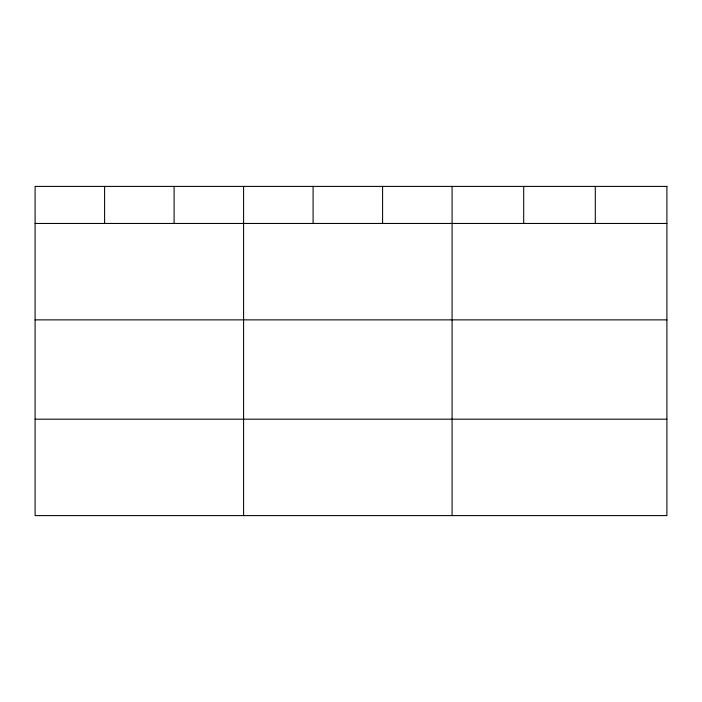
<?xml version="1.0" encoding="UTF-8"?>
<svg xmlns="http://www.w3.org/2000/svg" width="702" height="702" viewBox="0 0 702 702"><rect width="100%" height="100%" fill="white"/><g stroke="black" fill="none" stroke-linecap="round" stroke-linejoin="round"><path stroke-width="1.05" d="M35.1 223.455L666.9 223.455M35.1 319.866L666.9 319.866M35.1 419.191L666.9 419.191M595.296 186.399L595.296 223.455M523.692 186.399L523.692 223.455M452.088 186.399L452.088 515.601M382.59 186.399L382.59 223.455M313.092 186.399L313.092 223.455M243.594 186.399L243.594 515.601M174.096 186.399L174.096 223.455M104.598 186.399L104.598 223.455M666.9 186.399L35.1 186.399L35.1 515.601L666.9 515.601L666.9 186.399"/></g></svg>
